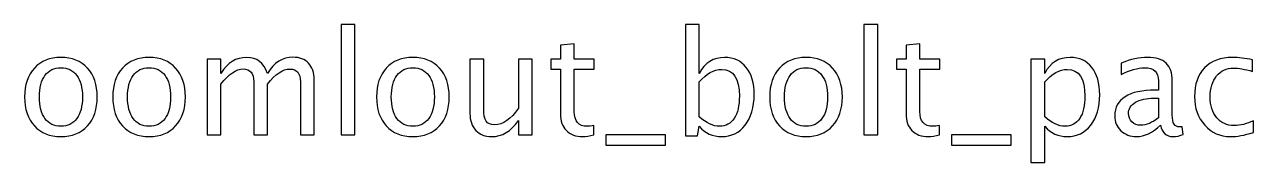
# Model space of a CAD drawing. Header units: centimetres. Extents: x -50.2 to 15.9, y -15.8 to 14.1.
# Drawn here: x -15.99 to -5.12, y 12.93 to 14.15 of the extents above; entities that cross this region are included whole.
import ezdxf

# ---------------------------------------------------------------- set-up
doc = ezdxf.new("R2010")
doc.units = ezdxf.units.CM
doc.header["$MEASUREMENT"] = 0
doc.layers.add('Layer 1', color=7, linetype='Continuous')

msp = doc.modelspace()

# ---------------------------------------------------------------- linework, layer by layer
at = {"layer": 'Layer 1'}
for points, knots in [([(-13.18884, 13.17044), (-13.18884, 13.17044), (-13.18884, 14.14961), (-13.18884, 14.14961), (-13.18884, 14.14961), (-13.18884, 14.14961), (-13.06692, 14.14961), (-13.06692, 14.14961), (-13.06692, 14.14961), (-13.06692, 14.14961), (-13.06692, 13.17044), (-13.06692, 13.17044), (-13.06692, 13.17044), (-13.06692, 13.17044), (-13.18884, 13.17044), (-13.18884, 13.17044)], [0, 0, 0, 0, 0.2, 0.2, 0.2, 0.2, 0.4, 0.4, 0.4, 0.4, 0.6, 0.6, 0.6, 0.6, 1, 1, 1, 1]), ([(-10.14338, 13.16282), (-10.14338, 13.16282), (-10.14338, 14.14961), (-10.14338, 14.14961), (-10.14338, 14.14961), (-10.14338, 14.14961), (-10.02146, 14.14961), (-10.02146, 14.14961), (-10.02146, 14.14961), (-10.02146, 14.14961), (-10.02146, 13.71633), (-10.02146, 13.71633), (-10.02146, 13.71633), (-9.97151, 13.81052), (-9.89636, 13.85751), (-9.79625, 13.85751), (-9.79625, 13.85751), (-9.71518, 13.85751), (-9.65147, 13.82809), (-9.6049, 13.76903), (-9.6049, 13.76903), (-9.55833, 13.70998), (-9.53505, 13.62933), (-9.53505, 13.5271), (-9.53505, 13.5271), (-9.53505, 13.41576), (-9.56151, 13.3258), (-9.61421, 13.25765), (-9.61421, 13.25765), (-9.66692, 13.18928), (-9.73634, 13.1552), (-9.82228, 13.1552), (-9.82228, 13.1552), (-9.90208, 13.1552), (-9.96854, 13.18568), (-10.02146, 13.24685), (-10.02146, 13.24685), (-10.02146, 13.24685), (-10.03628, 13.16282), (-10.03628, 13.16282), (-10.03628, 13.16282), (-10.03628, 13.16282), (-10.14338, 13.16282), (-10.14338, 13.16282)], [0, 0, 0, 0, 0.08333333, 0.08333333, 0.08333333, 0.08333333, 0.16666667, 0.16666667, 0.16666667, 0.16666667, 0.25, 0.25, 0.25, 0.25, 0.33333333, 0.33333333, 0.33333333, 0.33333333, 0.41666667, 0.41666667, 0.41666667, 0.41666667, 0.5, 0.5, 0.5, 0.5, 0.58333333, 0.58333333, 0.58333333, 0.58333333, 0.66666667, 0.66666667, 0.66666667, 0.66666667, 0.75, 0.75, 0.75, 0.75, 0.83333333, 0.83333333, 0.83333333, 0.83333333, 1, 1, 1, 1]), ([(-8.56393, 13.17044), (-8.56393, 13.17044), (-8.56393, 14.14961), (-8.56393, 14.14961), (-8.56393, 14.14961), (-8.56393, 14.14961), (-8.44201, 14.14961), (-8.44201, 14.14961), (-8.44201, 14.14961), (-8.44201, 14.14961), (-8.44201, 13.17044), (-8.44201, 13.17044), (-8.44201, 13.17044), (-8.44201, 13.17044), (-8.56393, 13.17044), (-8.56393, 13.17044)], [0, 0, 0, 0, 0.2, 0.2, 0.2, 0.2, 0.4, 0.4, 0.4, 0.4, 0.6, 0.6, 0.6, 0.6, 1, 1, 1, 1]), ([(-10.95237, 13.17065), (-10.99005, 13.16028), (-11.02285, 13.1552), (-11.05058, 13.1552), (-11.05058, 13.1552), (-11.11281, 13.1552), (-11.16128, 13.17298), (-11.196, 13.20854), (-11.196, 13.20854), (-11.23092, 13.2441), (-11.24828, 13.29342), (-11.24828, 13.35671), (-11.24828, 13.35671), (-11.24828, 13.35671), (-11.24828, 13.7521), (-11.24828, 13.7521), (-11.24828, 13.7521), (-11.24828, 13.7521), (-11.33252, 13.7521), (-11.33252, 13.7521), (-11.33252, 13.7521), (-11.33252, 13.7521), (-11.33252, 13.84354), (-11.33252, 13.84354), (-11.33252, 13.84354), (-11.33252, 13.84354), (-11.24828, 13.84354), (-11.24828, 13.84354), (-11.24828, 13.84354), (-11.24828, 13.84354), (-11.24828, 13.96525), (-11.24828, 13.96525), (-11.24828, 13.96525), (-11.24828, 13.96525), (-11.12636, 13.97689), (-11.12636, 13.97689), (-11.12636, 13.97689), (-11.12636, 13.97689), (-11.12636, 13.84354), (-11.12636, 13.84354), (-11.12636, 13.84354), (-11.12636, 13.84354), (-10.94983, 13.84354), (-10.94983, 13.84354), (-10.94983, 13.84354), (-10.94983, 13.84354), (-10.94983, 13.7521), (-10.94983, 13.7521), (-10.94983, 13.7521), (-10.94983, 13.7521), (-11.12636, 13.7521), (-11.12636, 13.7521), (-11.12636, 13.7521), (-11.12636, 13.7521), (-11.12636, 13.37872), (-11.12636, 13.37872), (-11.12636, 13.37872), (-11.12636, 13.29067), (-11.08805, 13.24664), (-11.01164, 13.24664), (-11.01164, 13.24664), (-10.99534, 13.24664), (-10.97565, 13.24939), (-10.95237, 13.25468), (-10.95237, 13.25468), (-10.95237, 13.25468), (-10.95237, 13.17065), (-10.95237, 13.17065)], [0, 0, 0, 0, 0.05555556, 0.05555556, 0.05555556, 0.05555556, 0.11111111, 0.11111111, 0.11111111, 0.11111111, 0.16666667, 0.16666667, 0.16666667, 0.16666667, 0.22222222, 0.22222222, 0.22222222, 0.22222222, 0.27777778, 0.27777778, 0.27777778, 0.27777778, 0.33333333, 0.33333333, 0.33333333, 0.33333333, 0.38888889, 0.38888889, 0.38888889, 0.38888889, 0.44444444, 0.44444444, 0.44444444, 0.44444444, 0.5, 0.5, 0.5, 0.5, 0.55555556, 0.55555556, 0.55555556, 0.55555556, 0.61111111, 0.61111111, 0.61111111, 0.61111111, 0.66666667, 0.66666667, 0.66666667, 0.66666667, 0.72222222, 0.72222222, 0.72222222, 0.72222222, 0.77777778, 0.77777778, 0.77777778, 0.77777778, 0.83333333, 0.83333333, 0.83333333, 0.83333333, 0.88888889, 0.88888889, 0.88888889, 0.88888889, 1, 1, 1, 1]), ([(-7.89591, 13.17065), (-7.93359, 13.16028), (-7.96639, 13.1552), (-7.99412, 13.1552), (-7.99412, 13.1552), (-8.05635, 13.1552), (-8.10482, 13.17298), (-8.13954, 13.20854), (-8.13954, 13.20854), (-8.17446, 13.2441), (-8.19182, 13.29342), (-8.19182, 13.35671), (-8.19182, 13.35671), (-8.19182, 13.35671), (-8.19182, 13.7521), (-8.19182, 13.7521), (-8.19182, 13.7521), (-8.19182, 13.7521), (-8.27606, 13.7521), (-8.27606, 13.7521), (-8.27606, 13.7521), (-8.27606, 13.7521), (-8.27606, 13.84354), (-8.27606, 13.84354), (-8.27606, 13.84354), (-8.27606, 13.84354), (-8.19182, 13.84354), (-8.19182, 13.84354), (-8.19182, 13.84354), (-8.19182, 13.84354), (-8.19182, 13.96525), (-8.19182, 13.96525), (-8.19182, 13.96525), (-8.19182, 13.96525), (-8.0699, 13.97689), (-8.0699, 13.97689), (-8.0699, 13.97689), (-8.0699, 13.97689), (-8.0699, 13.84354), (-8.0699, 13.84354), (-8.0699, 13.84354), (-8.0699, 13.84354), (-7.89337, 13.84354), (-7.89337, 13.84354), (-7.89337, 13.84354), (-7.89337, 13.84354), (-7.89337, 13.7521), (-7.89337, 13.7521), (-7.89337, 13.7521), (-7.89337, 13.7521), (-8.0699, 13.7521), (-8.0699, 13.7521), (-8.0699, 13.7521), (-8.0699, 13.7521), (-8.0699, 13.37872), (-8.0699, 13.37872), (-8.0699, 13.37872), (-8.0699, 13.29067), (-8.03159, 13.24664), (-7.95518, 13.24664), (-7.95518, 13.24664), (-7.93888, 13.24664), (-7.91919, 13.24939), (-7.89591, 13.25468), (-7.89591, 13.25468), (-7.89591, 13.25468), (-7.89591, 13.17065), (-7.89591, 13.17065)], [0, 0, 0, 0, 0.05555556, 0.05555556, 0.05555556, 0.05555556, 0.11111111, 0.11111111, 0.11111111, 0.11111111, 0.16666667, 0.16666667, 0.16666667, 0.16666667, 0.22222222, 0.22222222, 0.22222222, 0.22222222, 0.27777778, 0.27777778, 0.27777778, 0.27777778, 0.33333333, 0.33333333, 0.33333333, 0.33333333, 0.38888889, 0.38888889, 0.38888889, 0.38888889, 0.44444444, 0.44444444, 0.44444444, 0.44444444, 0.5, 0.5, 0.5, 0.5, 0.55555556, 0.55555556, 0.55555556, 0.55555556, 0.61111111, 0.61111111, 0.61111111, 0.61111111, 0.66666667, 0.66666667, 0.66666667, 0.66666667, 0.72222222, 0.72222222, 0.72222222, 0.72222222, 0.77777778, 0.77777778, 0.77777778, 0.77777778, 0.83333333, 0.83333333, 0.83333333, 0.83333333, 0.88888889, 0.88888889, 0.88888889, 0.88888889, 1, 1, 1, 1]), ([(-15.66703, 13.1552), (-15.76588, 13.1552), (-15.84419, 13.18674), (-15.90177, 13.24982), (-15.90177, 13.24982), (-15.95955, 13.31289), (-15.98834, 13.39862), (-15.98834, 13.50678), (-15.98834, 13.50678), (-15.98834, 13.61473), (-15.95955, 13.70024), (-15.90177, 13.76311), (-15.90177, 13.76311), (-15.84419, 13.82597), (-15.76588, 13.85751), (-15.66703, 13.85751), (-15.66703, 13.85751), (-15.56818, 13.85751), (-15.48986, 13.82597), (-15.43229, 13.76311), (-15.43229, 13.76311), (-15.37451, 13.70024), (-15.34572, 13.61473), (-15.34572, 13.50678), (-15.34572, 13.50678), (-15.34572, 13.39862), (-15.37451, 13.31289), (-15.43229, 13.24982), (-15.43229, 13.24982), (-15.48986, 13.18674), (-15.56818, 13.1552), (-15.66703, 13.1552)], [0, 0, 0, 0, 0.11111111, 0.11111111, 0.11111111, 0.11111111, 0.22222222, 0.22222222, 0.22222222, 0.22222222, 0.33333333, 0.33333333, 0.33333333, 0.33333333, 0.44444444, 0.44444444, 0.44444444, 0.44444444, 0.55555556, 0.55555556, 0.55555556, 0.55555556, 0.66666667, 0.66666667, 0.66666667, 0.66666667, 0.77777778, 0.77777778, 0.77777778, 0.77777778, 1, 1, 1, 1]), ([(-14.88683, 13.1552), (-14.98568, 13.1552), (-15.06399, 13.18674), (-15.12157, 13.24982), (-15.12157, 13.24982), (-15.17935, 13.31289), (-15.20814, 13.39862), (-15.20814, 13.50678), (-15.20814, 13.50678), (-15.20814, 13.61473), (-15.17935, 13.70024), (-15.12157, 13.76311), (-15.12157, 13.76311), (-15.06399, 13.82597), (-14.98568, 13.85751), (-14.88683, 13.85751), (-14.88683, 13.85751), (-14.78798, 13.85751), (-14.70966, 13.82597), (-14.65209, 13.76311), (-14.65209, 13.76311), (-14.59431, 13.70024), (-14.56552, 13.61473), (-14.56552, 13.50678), (-14.56552, 13.50678), (-14.56552, 13.39862), (-14.59431, 13.31289), (-14.65209, 13.24982), (-14.65209, 13.24982), (-14.70966, 13.18674), (-14.78798, 13.1552), (-14.88683, 13.1552)], [0, 0, 0, 0, 0.11111111, 0.11111111, 0.11111111, 0.11111111, 0.22222222, 0.22222222, 0.22222222, 0.22222222, 0.33333333, 0.33333333, 0.33333333, 0.33333333, 0.44444444, 0.44444444, 0.44444444, 0.44444444, 0.55555556, 0.55555556, 0.55555556, 0.55555556, 0.66666667, 0.66666667, 0.66666667, 0.66666667, 0.77777778, 0.77777778, 0.77777778, 0.77777778, 1, 1, 1, 1]), ([(-14.3746, 13.17044), (-14.3746, 13.17044), (-14.3746, 13.84354), (-14.3746, 13.84354), (-14.3746, 13.84354), (-14.3746, 13.84354), (-14.25268, 13.84354), (-14.25268, 13.84354), (-14.25268, 13.84354), (-14.25268, 13.84354), (-14.25268, 13.71633), (-14.25268, 13.71633), (-14.25268, 13.71633), (-14.1932, 13.81052), (-14.117, 13.85751), (-14.02366, 13.85751), (-14.02366, 13.85751), (-13.9337, 13.85751), (-13.87253, 13.81052), (-13.83993, 13.71633), (-13.83993, 13.71633), (-13.78214, 13.81137), (-13.70679, 13.85878), (-13.61429, 13.85878), (-13.61429, 13.85878), (-13.55524, 13.85878), (-13.50931, 13.84142), (-13.4765, 13.8065), (-13.4765, 13.8065), (-13.44369, 13.77157), (-13.42718, 13.72268), (-13.42718, 13.65981), (-13.42718, 13.65981), (-13.42718, 13.65981), (-13.42718, 13.17044), (-13.42718, 13.17044), (-13.42718, 13.17044), (-13.42718, 13.17044), (-13.5491, 13.17044), (-13.5491, 13.17044), (-13.5491, 13.17044), (-13.5491, 13.17044), (-13.5491, 13.63971), (-13.5491, 13.63971), (-13.5491, 13.63971), (-13.5491, 13.71633), (-13.57958, 13.75464), (-13.64054, 13.75464), (-13.64054, 13.75464), (-13.70383, 13.75464), (-13.77029, 13.70998), (-13.83993, 13.62044), (-13.83993, 13.62044), (-13.83993, 13.62044), (-13.83993, 13.17044), (-13.83993, 13.17044), (-13.83993, 13.17044), (-13.83993, 13.17044), (-13.96185, 13.17044), (-13.96185, 13.17044), (-13.96185, 13.17044), (-13.96185, 13.17044), (-13.96185, 13.64013), (-13.96185, 13.64013), (-13.96185, 13.64013), (-13.96185, 13.71739), (-13.99275, 13.75591), (-14.05477, 13.75591), (-14.05477, 13.75591), (-14.11637, 13.75591), (-14.18241, 13.71104), (-14.25268, 13.62108), (-14.25268, 13.62108), (-14.25268, 13.62108), (-14.25268, 13.17044), (-14.25268, 13.17044), (-14.25268, 13.17044), (-14.25268, 13.17044), (-14.3746, 13.17044), (-14.3746, 13.17044)], [0, 0, 0, 0, 0.04761905, 0.04761905, 0.04761905, 0.04761905, 0.0952381, 0.0952381, 0.0952381, 0.0952381, 0.14285714, 0.14285714, 0.14285714, 0.14285714, 0.19047619, 0.19047619, 0.19047619, 0.19047619, 0.23809524, 0.23809524, 0.23809524, 0.23809524, 0.28571429, 0.28571429, 0.28571429, 0.28571429, 0.33333333, 0.33333333, 0.33333333, 0.33333333, 0.38095238, 0.38095238, 0.38095238, 0.38095238, 0.42857143, 0.42857143, 0.42857143, 0.42857143, 0.47619048, 0.47619048, 0.47619048, 0.47619048, 0.52380952, 0.52380952, 0.52380952, 0.52380952, 0.57142857, 0.57142857, 0.57142857, 0.57142857, 0.61904762, 0.61904762, 0.61904762, 0.61904762, 0.66666667, 0.66666667, 0.66666667, 0.66666667, 0.71428571, 0.71428571, 0.71428571, 0.71428571, 0.76190476, 0.76190476, 0.76190476, 0.76190476, 0.80952381, 0.80952381, 0.80952381, 0.80952381, 0.85714286, 0.85714286, 0.85714286, 0.85714286, 0.9047619, 0.9047619, 0.9047619, 0.9047619, 1, 1, 1, 1]), ([(-12.55384, 13.1552), (-12.65269, 13.1552), (-12.731, 13.18674), (-12.78858, 13.24982), (-12.78858, 13.24982), (-12.84636, 13.31289), (-12.87515, 13.39862), (-12.87515, 13.50678), (-12.87515, 13.50678), (-12.87515, 13.61473), (-12.84636, 13.70024), (-12.78858, 13.76311), (-12.78858, 13.76311), (-12.731, 13.82597), (-12.65269, 13.85751), (-12.55384, 13.85751), (-12.55384, 13.85751), (-12.45499, 13.85751), (-12.37667, 13.82597), (-12.3191, 13.76311), (-12.3191, 13.76311), (-12.26132, 13.70024), (-12.23253, 13.61473), (-12.23253, 13.50678), (-12.23253, 13.50678), (-12.23253, 13.39862), (-12.26132, 13.31289), (-12.3191, 13.24982), (-12.3191, 13.24982), (-12.37667, 13.18674), (-12.45499, 13.1552), (-12.55384, 13.1552)], [0, 0, 0, 0, 0.11111111, 0.11111111, 0.11111111, 0.11111111, 0.22222222, 0.22222222, 0.22222222, 0.22222222, 0.33333333, 0.33333333, 0.33333333, 0.33333333, 0.44444444, 0.44444444, 0.44444444, 0.44444444, 0.55555556, 0.55555556, 0.55555556, 0.55555556, 0.66666667, 0.66666667, 0.66666667, 0.66666667, 0.77777778, 0.77777778, 0.77777778, 0.77777778, 1, 1, 1, 1]), ([(-11.61997, 13.17044), (-11.61997, 13.17044), (-11.61997, 13.29702), (-11.61997, 13.29702), (-11.61997, 13.29702), (-11.68495, 13.2024), (-11.7639, 13.1552), (-11.85661, 13.1552), (-11.85661, 13.1552), (-11.91546, 13.1552), (-11.96223, 13.17362), (-11.99695, 13.21066), (-11.99695, 13.21066), (-12.03187, 13.2477), (-12.04923, 13.29744), (-12.04923, 13.36031), (-12.04923, 13.36031), (-12.04923, 13.36031), (-12.04923, 13.84354), (-12.04923, 13.84354), (-12.04923, 13.84354), (-12.04923, 13.84354), (-11.92731, 13.84354), (-11.92731, 13.84354), (-11.92731, 13.84354), (-11.92731, 13.84354), (-11.92731, 13.4001), (-11.92731, 13.4001), (-11.92731, 13.4001), (-11.92731, 13.34951), (-11.9199, 13.31374), (-11.9053, 13.29257), (-11.9053, 13.29257), (-11.89048, 13.27119), (-11.86593, 13.26061), (-11.83142, 13.26061), (-11.83142, 13.26061), (-11.75692, 13.26061), (-11.68622, 13.30951), (-11.61997, 13.40751), (-11.61997, 13.40751), (-11.61997, 13.40751), (-11.61997, 13.84354), (-11.61997, 13.84354), (-11.61997, 13.84354), (-11.61997, 13.84354), (-11.49805, 13.84354), (-11.49805, 13.84354), (-11.49805, 13.84354), (-11.49805, 13.84354), (-11.49805, 13.17044), (-11.49805, 13.17044), (-11.49805, 13.17044), (-11.49805, 13.17044), (-11.61997, 13.17044), (-11.61997, 13.17044)], [0, 0, 0, 0, 0.06666667, 0.06666667, 0.06666667, 0.06666667, 0.13333333, 0.13333333, 0.13333333, 0.13333333, 0.2, 0.2, 0.2, 0.2, 0.26666667, 0.26666667, 0.26666667, 0.26666667, 0.33333333, 0.33333333, 0.33333333, 0.33333333, 0.4, 0.4, 0.4, 0.4, 0.46666667, 0.46666667, 0.46666667, 0.46666667, 0.53333333, 0.53333333, 0.53333333, 0.53333333, 0.6, 0.6, 0.6, 0.6, 0.66666667, 0.66666667, 0.66666667, 0.66666667, 0.73333333, 0.73333333, 0.73333333, 0.73333333, 0.8, 0.8, 0.8, 0.8, 0.86666667, 0.86666667, 0.86666667, 0.86666667, 1, 1, 1, 1]), ([(-9.07616, 13.1552), (-9.17501, 13.1552), (-9.25332, 13.18674), (-9.3109, 13.24982), (-9.3109, 13.24982), (-9.36868, 13.31289), (-9.39747, 13.39862), (-9.39747, 13.50678), (-9.39747, 13.50678), (-9.39747, 13.61473), (-9.36868, 13.70024), (-9.3109, 13.76311), (-9.3109, 13.76311), (-9.25332, 13.82597), (-9.17501, 13.85751), (-9.07616, 13.85751), (-9.07616, 13.85751), (-8.97731, 13.85751), (-8.89899, 13.82597), (-8.84142, 13.76311), (-8.84142, 13.76311), (-8.78364, 13.70024), (-8.75485, 13.61473), (-8.75485, 13.50678), (-8.75485, 13.50678), (-8.75485, 13.39862), (-8.78364, 13.31289), (-8.84142, 13.24982), (-8.84142, 13.24982), (-8.89899, 13.18674), (-8.97731, 13.1552), (-9.07616, 13.1552)], [0, 0, 0, 0, 0.11111111, 0.11111111, 0.11111111, 0.11111111, 0.22222222, 0.22222222, 0.22222222, 0.22222222, 0.33333333, 0.33333333, 0.33333333, 0.33333333, 0.44444444, 0.44444444, 0.44444444, 0.44444444, 0.55555556, 0.55555556, 0.55555556, 0.55555556, 0.66666667, 0.66666667, 0.66666667, 0.66666667, 0.77777778, 0.77777778, 0.77777778, 0.77777778, 1, 1, 1, 1]), ([(-7.08692, 12.92533), (-7.08692, 12.92533), (-7.08692, 13.84354), (-7.08692, 13.84354), (-7.08692, 13.84354), (-7.08692, 13.84354), (-6.965, 13.84354), (-6.965, 13.84354), (-6.965, 13.84354), (-6.965, 13.84354), (-6.965, 13.71633), (-6.965, 13.71633), (-6.965, 13.71633), (-6.91505, 13.81052), (-6.8399, 13.85751), (-6.73979, 13.85751), (-6.73979, 13.85751), (-6.65872, 13.85751), (-6.59501, 13.82809), (-6.54844, 13.76903), (-6.54844, 13.76903), (-6.50187, 13.70998), (-6.47859, 13.62933), (-6.47859, 13.5271), (-6.47859, 13.5271), (-6.47859, 13.41576), (-6.50505, 13.3258), (-6.55775, 13.25765), (-6.55775, 13.25765), (-6.61046, 13.18928), (-6.67988, 13.1552), (-6.76582, 13.1552), (-6.76582, 13.1552), (-6.84562, 13.1552), (-6.91208, 13.18568), (-6.965, 13.24685), (-6.965, 13.24685), (-6.965, 13.24685), (-6.965, 12.92533), (-6.965, 12.92533), (-6.965, 12.92533), (-6.965, 12.92533), (-7.08692, 12.92533), (-7.08692, 12.92533)], [0, 0, 0, 0, 0.08333333, 0.08333333, 0.08333333, 0.08333333, 0.16666667, 0.16666667, 0.16666667, 0.16666667, 0.25, 0.25, 0.25, 0.25, 0.33333333, 0.33333333, 0.33333333, 0.33333333, 0.41666667, 0.41666667, 0.41666667, 0.41666667, 0.5, 0.5, 0.5, 0.5, 0.58333333, 0.58333333, 0.58333333, 0.58333333, 0.66666667, 0.66666667, 0.66666667, 0.66666667, 0.75, 0.75, 0.75, 0.75, 0.83333333, 0.83333333, 0.83333333, 0.83333333, 1, 1, 1, 1]), ([(-5.94075, 13.25617), (-6.01398, 13.18886), (-6.08447, 13.1552), (-6.1522, 13.1552), (-6.1522, 13.1552), (-6.20787, 13.1552), (-6.25423, 13.17256), (-6.29084, 13.20748), (-6.29084, 13.20748), (-6.32767, 13.24241), (-6.34609, 13.28643), (-6.34609, 13.33956), (-6.34609, 13.33956), (-6.34609, 13.41301), (-6.31519, 13.46953), (-6.25338, 13.5089), (-6.25338, 13.5089), (-6.19157, 13.54827), (-6.10288, 13.56795), (-5.98731, 13.56795), (-5.98731, 13.56795), (-5.98731, 13.56795), (-5.95874, 13.56795), (-5.95874, 13.56795), (-5.95874, 13.56795), (-5.95874, 13.56795), (-5.95874, 13.64902), (-5.95874, 13.64902), (-5.95874, 13.64902), (-5.95874, 13.72712), (-5.99938, 13.76607), (-6.08087, 13.76607), (-6.08087, 13.76607), (-6.14395, 13.76607), (-6.21295, 13.74617), (-6.28767, 13.70638), (-6.28767, 13.70638), (-6.28767, 13.70638), (-6.28767, 13.80671), (-6.28767, 13.80671), (-6.28767, 13.80671), (-6.20554, 13.84058), (-6.12807, 13.85751), (-6.05547, 13.85751), (-6.05547, 13.85751), (-5.98075, 13.85751), (-5.92551, 13.84058), (-5.89016, 13.8065), (-5.89016, 13.8065), (-5.8546, 13.77242), (-5.83682, 13.71993), (-5.83682, 13.64902), (-5.83682, 13.64902), (-5.83682, 13.64902), (-5.83682, 13.34485), (-5.83682, 13.34485), (-5.83682, 13.34485), (-5.83682, 13.27522), (-5.81544, 13.24029), (-5.77247, 13.24029), (-5.77247, 13.24029), (-5.76718, 13.24029), (-5.75935, 13.24114), (-5.74898, 13.24283), (-5.74898, 13.24283), (-5.74898, 13.24283), (-5.7403, 13.1751), (-5.7403, 13.1751), (-5.7403, 13.1751), (-5.76803, 13.16176), (-5.79851, 13.1552), (-5.83195, 13.1552), (-5.83195, 13.1552), (-5.88889, 13.1552), (-5.92508, 13.18886), (-5.94075, 13.25617)], [0, 0, 0, 0, 0.05, 0.05, 0.05, 0.05, 0.1, 0.1, 0.1, 0.1, 0.15, 0.15, 0.15, 0.15, 0.2, 0.2, 0.2, 0.2, 0.25, 0.25, 0.25, 0.25, 0.3, 0.3, 0.3, 0.3, 0.35, 0.35, 0.35, 0.35, 0.4, 0.4, 0.4, 0.4, 0.45, 0.45, 0.45, 0.45, 0.5, 0.5, 0.5, 0.5, 0.55, 0.55, 0.55, 0.55, 0.6, 0.6, 0.6, 0.6, 0.65, 0.65, 0.65, 0.65, 0.7, 0.7, 0.7, 0.7, 0.75, 0.75, 0.75, 0.75, 0.8, 0.8, 0.8, 0.8, 0.85, 0.85, 0.85, 0.85, 0.9, 0.9, 0.9, 0.9, 1, 1, 1, 1]), ([(-5.11906, 13.19076), (-5.19801, 13.16705), (-5.26617, 13.1552), (-5.32353, 13.1552), (-5.32353, 13.1552), (-5.41455, 13.1552), (-5.4899, 13.18886), (-5.5498, 13.25595), (-5.5498, 13.25595), (-5.6097, 13.32326), (-5.63976, 13.40814), (-5.63976, 13.51038), (-5.63976, 13.51038), (-5.63976, 13.6196), (-5.61013, 13.7049), (-5.55086, 13.76586), (-5.55086, 13.76586), (-5.49159, 13.82703), (-5.40883, 13.85751), (-5.30257, 13.85751), (-5.30257, 13.85751), (-5.25029, 13.85751), (-5.19145, 13.85031), (-5.12668, 13.83592), (-5.12668, 13.83592), (-5.12668, 13.83592), (-5.12668, 13.73305), (-5.12668, 13.73305), (-5.12668, 13.73305), (-5.19547, 13.75337), (-5.25156, 13.76353), (-5.29474, 13.76353), (-5.29474, 13.76353), (-5.3574, 13.76353), (-5.40756, 13.74004), (-5.44503, 13.69326), (-5.44503, 13.69326), (-5.48249, 13.64648), (-5.50133, 13.58404), (-5.50133, 13.50614), (-5.50133, 13.50614), (-5.50133, 13.43058), (-5.48186, 13.36962), (-5.44312, 13.32284), (-5.44312, 13.32284), (-5.40439, 13.27627), (-5.3538, 13.25299), (-5.29093, 13.25299), (-5.29093, 13.25299), (-5.23526, 13.25299), (-5.17811, 13.26738), (-5.11906, 13.29617), (-5.11906, 13.29617), (-5.11906, 13.29617), (-5.11906, 13.19076), (-5.11906, 13.19076)], [0, 0, 0, 0, 0.06666667, 0.06666667, 0.06666667, 0.06666667, 0.13333333, 0.13333333, 0.13333333, 0.13333333, 0.2, 0.2, 0.2, 0.2, 0.26666667, 0.26666667, 0.26666667, 0.26666667, 0.33333333, 0.33333333, 0.33333333, 0.33333333, 0.4, 0.4, 0.4, 0.4, 0.46666667, 0.46666667, 0.46666667, 0.46666667, 0.53333333, 0.53333333, 0.53333333, 0.53333333, 0.6, 0.6, 0.6, 0.6, 0.66666667, 0.66666667, 0.66666667, 0.66666667, 0.73333333, 0.73333333, 0.73333333, 0.73333333, 0.8, 0.8, 0.8, 0.8, 0.86666667, 0.86666667, 0.86666667, 0.86666667, 1, 1, 1, 1]), ([(-15.66724, 13.24664), (-15.60692, 13.24664), (-15.55993, 13.26929), (-15.52648, 13.3148), (-15.52648, 13.3148), (-15.49325, 13.36009), (-15.47653, 13.42423), (-15.47653, 13.50678), (-15.47653, 13.50678), (-15.47653, 13.58912), (-15.49325, 13.65304), (-15.52648, 13.69834), (-15.52648, 13.69834), (-15.55993, 13.74342), (-15.60692, 13.76607), (-15.66724, 13.76607), (-15.66724, 13.76607), (-15.72778, 13.76607), (-15.77477, 13.74342), (-15.80779, 13.69834), (-15.80779, 13.69834), (-15.84102, 13.65304), (-15.85753, 13.58912), (-15.85753, 13.50678), (-15.85753, 13.50678), (-15.85753, 13.42423), (-15.84102, 13.36009), (-15.80779, 13.3148), (-15.80779, 13.3148), (-15.77477, 13.26929), (-15.72778, 13.24664), (-15.66724, 13.24664)], [0, 0, 0, 0, 0.11111111, 0.11111111, 0.11111111, 0.11111111, 0.22222222, 0.22222222, 0.22222222, 0.22222222, 0.33333333, 0.33333333, 0.33333333, 0.33333333, 0.44444444, 0.44444444, 0.44444444, 0.44444444, 0.55555556, 0.55555556, 0.55555556, 0.55555556, 0.66666667, 0.66666667, 0.66666667, 0.66666667, 0.77777778, 0.77777778, 0.77777778, 0.77777778, 1, 1, 1, 1]), ([(-14.88704, 13.24664), (-14.82672, 13.24664), (-14.77973, 13.26929), (-14.74628, 13.3148), (-14.74628, 13.3148), (-14.71305, 13.36009), (-14.69633, 13.42423), (-14.69633, 13.50678), (-14.69633, 13.50678), (-14.69633, 13.58912), (-14.71305, 13.65304), (-14.74628, 13.69834), (-14.74628, 13.69834), (-14.77973, 13.74342), (-14.82672, 13.76607), (-14.88704, 13.76607), (-14.88704, 13.76607), (-14.94758, 13.76607), (-14.99457, 13.74342), (-15.02759, 13.69834), (-15.02759, 13.69834), (-15.06082, 13.65304), (-15.07733, 13.58912), (-15.07733, 13.50678), (-15.07733, 13.50678), (-15.07733, 13.42423), (-15.06082, 13.36009), (-15.02759, 13.3148), (-15.02759, 13.3148), (-14.99457, 13.26929), (-14.94758, 13.24664), (-14.88704, 13.24664)], [0, 0, 0, 0, 0.11111111, 0.11111111, 0.11111111, 0.11111111, 0.22222222, 0.22222222, 0.22222222, 0.22222222, 0.33333333, 0.33333333, 0.33333333, 0.33333333, 0.44444444, 0.44444444, 0.44444444, 0.44444444, 0.55555556, 0.55555556, 0.55555556, 0.55555556, 0.66666667, 0.66666667, 0.66666667, 0.66666667, 0.77777778, 0.77777778, 0.77777778, 0.77777778, 1, 1, 1, 1]), ([(-12.55405, 13.24664), (-12.49373, 13.24664), (-12.44674, 13.26929), (-12.41329, 13.3148), (-12.41329, 13.3148), (-12.38006, 13.36009), (-12.36334, 13.42423), (-12.36334, 13.50678), (-12.36334, 13.50678), (-12.36334, 13.58912), (-12.38006, 13.65304), (-12.41329, 13.69834), (-12.41329, 13.69834), (-12.44674, 13.74342), (-12.49373, 13.76607), (-12.55405, 13.76607), (-12.55405, 13.76607), (-12.61459, 13.76607), (-12.66158, 13.74342), (-12.6946, 13.69834), (-12.6946, 13.69834), (-12.72783, 13.65304), (-12.74434, 13.58912), (-12.74434, 13.50678), (-12.74434, 13.50678), (-12.74434, 13.42423), (-12.72783, 13.36009), (-12.6946, 13.3148), (-12.6946, 13.3148), (-12.66158, 13.26929), (-12.61459, 13.24664), (-12.55405, 13.24664)], [0, 0, 0, 0, 0.11111111, 0.11111111, 0.11111111, 0.11111111, 0.22222222, 0.22222222, 0.22222222, 0.22222222, 0.33333333, 0.33333333, 0.33333333, 0.33333333, 0.44444444, 0.44444444, 0.44444444, 0.44444444, 0.55555556, 0.55555556, 0.55555556, 0.55555556, 0.66666667, 0.66666667, 0.66666667, 0.66666667, 0.77777778, 0.77777778, 0.77777778, 0.77777778, 1, 1, 1, 1]), ([(-10.02146, 13.33088), (-9.95859, 13.27479), (-9.89869, 13.24664), (-9.84175, 13.24664), (-9.84175, 13.24664), (-9.78566, 13.24664), (-9.74227, 13.27014), (-9.71179, 13.31691), (-9.71179, 13.31691), (-9.6811, 13.36369), (-9.66586, 13.42952), (-9.66586, 13.51461), (-9.66586, 13.51461), (-9.66586, 13.67209), (-9.71793, 13.75083), (-9.82207, 13.75083), (-9.82207, 13.75083), (-9.89023, 13.75083), (-9.95669, 13.714), (-10.02146, 13.64013), (-10.02146, 13.64013), (-10.02146, 13.64013), (-10.02146, 13.33088), (-10.02146, 13.33088)], [0, 0, 0, 0, 0.14285714, 0.14285714, 0.14285714, 0.14285714, 0.28571429, 0.28571429, 0.28571429, 0.28571429, 0.42857143, 0.42857143, 0.42857143, 0.42857143, 0.57142857, 0.57142857, 0.57142857, 0.57142857, 0.71428571, 0.71428571, 0.71428571, 0.71428571, 1, 1, 1, 1]), ([(-9.07637, 13.24664), (-9.01605, 13.24664), (-8.96906, 13.26929), (-8.93561, 13.3148), (-8.93561, 13.3148), (-8.90238, 13.36009), (-8.88566, 13.42423), (-8.88566, 13.50678), (-8.88566, 13.50678), (-8.88566, 13.58912), (-8.90238, 13.65304), (-8.93561, 13.69834), (-8.93561, 13.69834), (-8.96906, 13.74342), (-9.01605, 13.76607), (-9.07637, 13.76607), (-9.07637, 13.76607), (-9.13691, 13.76607), (-9.1839, 13.74342), (-9.21692, 13.69834), (-9.21692, 13.69834), (-9.25015, 13.65304), (-9.26666, 13.58912), (-9.26666, 13.50678), (-9.26666, 13.50678), (-9.26666, 13.42423), (-9.25015, 13.36009), (-9.21692, 13.3148), (-9.21692, 13.3148), (-9.1839, 13.26929), (-9.13691, 13.24664), (-9.07637, 13.24664)], [0, 0, 0, 0, 0.11111111, 0.11111111, 0.11111111, 0.11111111, 0.22222222, 0.22222222, 0.22222222, 0.22222222, 0.33333333, 0.33333333, 0.33333333, 0.33333333, 0.44444444, 0.44444444, 0.44444444, 0.44444444, 0.55555556, 0.55555556, 0.55555556, 0.55555556, 0.66666667, 0.66666667, 0.66666667, 0.66666667, 0.77777778, 0.77777778, 0.77777778, 0.77777778, 1, 1, 1, 1]), ([(-6.965, 13.33088), (-6.90213, 13.27479), (-6.84223, 13.24664), (-6.78529, 13.24664), (-6.78529, 13.24664), (-6.7292, 13.24664), (-6.68581, 13.27014), (-6.65533, 13.31691), (-6.65533, 13.31691), (-6.62464, 13.36369), (-6.6094, 13.42952), (-6.6094, 13.51461), (-6.6094, 13.51461), (-6.6094, 13.67209), (-6.66147, 13.75083), (-6.76561, 13.75083), (-6.76561, 13.75083), (-6.83377, 13.75083), (-6.90023, 13.714), (-6.965, 13.64013), (-6.965, 13.64013), (-6.965, 13.64013), (-6.965, 13.33088), (-6.965, 13.33088)], [0, 0, 0, 0, 0.14285714, 0.14285714, 0.14285714, 0.14285714, 0.28571429, 0.28571429, 0.28571429, 0.28571429, 0.42857143, 0.42857143, 0.42857143, 0.42857143, 0.57142857, 0.57142857, 0.57142857, 0.57142857, 0.71428571, 0.71428571, 0.71428571, 0.71428571, 1, 1, 1, 1]), ([(-5.95874, 13.32263), (-5.95874, 13.32263), (-5.95874, 13.49556), (-5.95874, 13.49556), (-5.95874, 13.49556), (-5.95874, 13.49556), (-5.9979, 13.49683), (-5.9979, 13.49683), (-5.9979, 13.49683), (-6.06563, 13.49683), (-6.12024, 13.48434), (-6.16194, 13.45937), (-6.16194, 13.45937), (-6.20343, 13.43418), (-6.22417, 13.40095), (-6.22417, 13.35946), (-6.22417, 13.35946), (-6.22417, 13.33046), (-6.2138, 13.30591), (-6.19327, 13.2858), (-6.19327, 13.2858), (-6.17252, 13.26569), (-6.14733, 13.25553), (-6.11749, 13.25553), (-6.11749, 13.25553), (-6.06669, 13.25553), (-6.01377, 13.27797), (-5.95874, 13.32263)], [0, 0, 0, 0, 0.125, 0.125, 0.125, 0.125, 0.25, 0.25, 0.25, 0.25, 0.375, 0.375, 0.375, 0.375, 0.5, 0.5, 0.5, 0.5, 0.625, 0.625, 0.625, 0.625, 0.75, 0.75, 0.75, 0.75, 1, 1, 1, 1]), ([(-10.84696, 13.079), (-10.84696, 13.079), (-10.84696, 13.17044), (-10.84696, 13.17044), (-10.84696, 13.17044), (-10.84696, 13.17044), (-10.31864, 13.17044), (-10.31864, 13.17044), (-10.31864, 13.17044), (-10.31864, 13.17044), (-10.31864, 13.079), (-10.31864, 13.079), (-10.31864, 13.079), (-10.31864, 13.079), (-10.84696, 13.079), (-10.84696, 13.079)], [0, 0, 0, 0, 0.2, 0.2, 0.2, 0.2, 0.4, 0.4, 0.4, 0.4, 0.6, 0.6, 0.6, 0.6, 1, 1, 1, 1]), ([(-7.7905, 13.079), (-7.7905, 13.079), (-7.7905, 13.17044), (-7.7905, 13.17044), (-7.7905, 13.17044), (-7.7905, 13.17044), (-7.26218, 13.17044), (-7.26218, 13.17044), (-7.26218, 13.17044), (-7.26218, 13.17044), (-7.26218, 13.079), (-7.26218, 13.079), (-7.26218, 13.079), (-7.26218, 13.079), (-7.7905, 13.079), (-7.7905, 13.079)], [0, 0, 0, 0, 0.2, 0.2, 0.2, 0.2, 0.4, 0.4, 0.4, 0.4, 0.6, 0.6, 0.6, 0.6, 1, 1, 1, 1])]:
    msp.add_open_spline(points, degree=3, knots=knots, dxfattribs=at)

doc.saveas('drawing.dxf')
